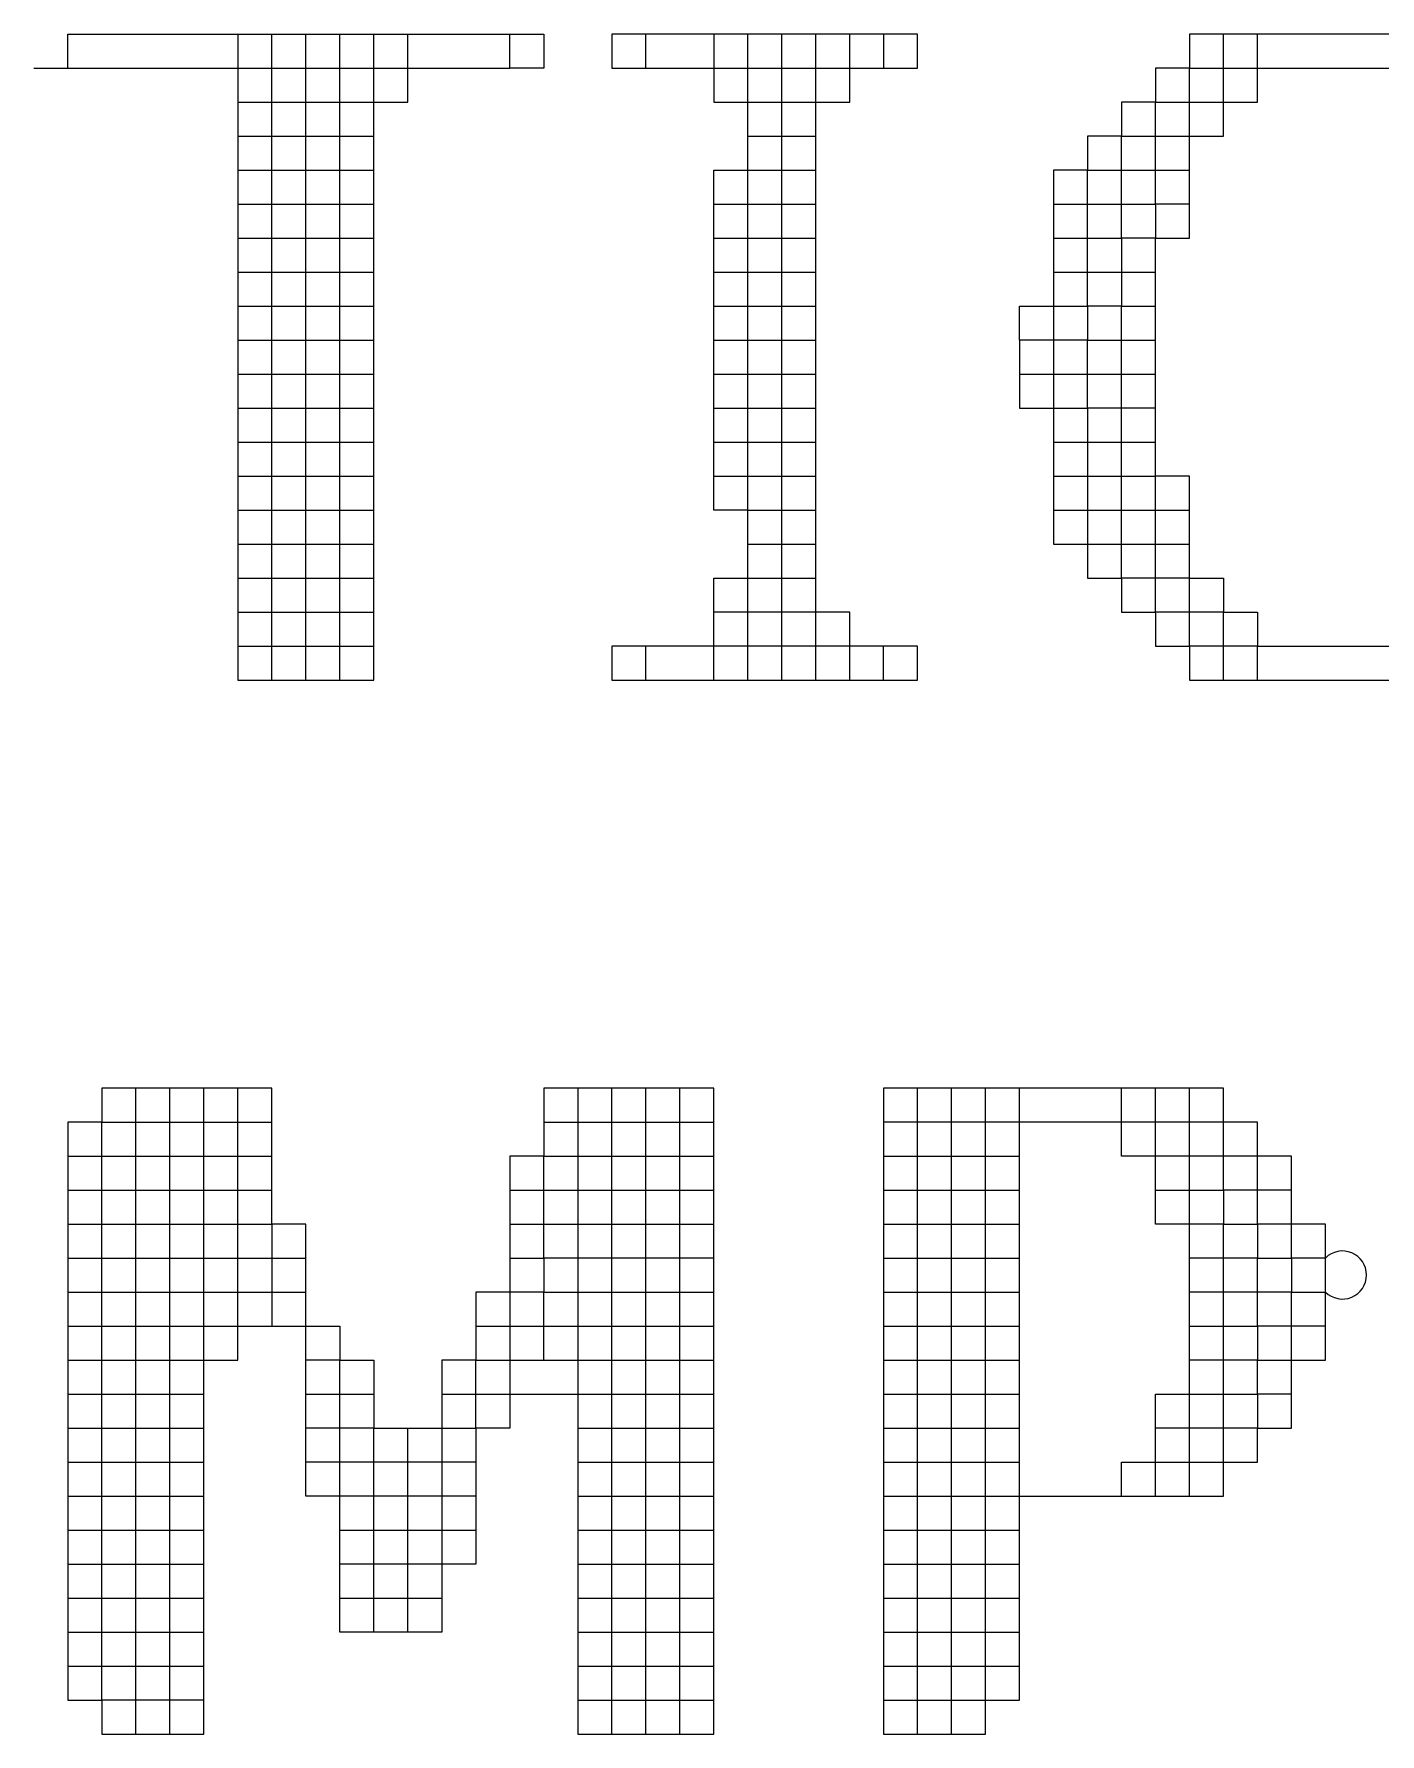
# Model space of a CAD drawing. Header units: millimetres. Extents: x 0 to 841, y 0 to 594.
# Drawn here: x 766.11 to 771.01, y 106.9 to 113.09 of the extents above; entities that cross this region are included whole.
import ezdxf
from ezdxf.enums import TextEntityAlignment as Align

# ---------------------------------------------------------------- set-up
doc = ezdxf.new("R2010")
doc.units = ezdxf.units.MM
doc.layers.add('TEXT', color=255, linetype='Continuous')
doc.styles.add('ECL', font='', dxfattribs={"width": 0.7, "height": 3})
doc.styles.get('ECL').set_extended_font_data('FangSong_GB2312')

# ---------------------------------------------------------------- blocks, each defined once
blk = doc.blocks.new('*U21')
at = {"color": 251, "linetype": 'Continuous'}
for points in [[(-4.422, 6.355), (-4.422, 6.5035), (-2.343, 6.5035), (-2.343, 6.355), (-2.4915, 6.355), (-2.4915, 6.5035)], [(-0.858, 6.5035), (-0.858, 6.355), (-0.7095, 6.355), (-0.7095, 6.5035), (-2.046, 6.5035), (-2.046, 6.355), (-1.8975, 6.355), (-1.8975, 6.5035)], [(-1.8975, 3.682), (-1.749, 3.682), (-1.6005, 3.682), (-1.452, 3.682), (-1.3035, 3.682), (-1.155, 3.682), (-1.0065, 3.682), (-0.858, 3.682), (-0.858, 3.8305)], [(-1.6005, 1.1575), (-1.749, 1.1575), (-1.8975, 1.1575), (-2.046, 1.1575), (-2.1945, 1.1575), (-2.343, 1.1575), (-2.343, 1.009), (-2.4915, 1.009), (-2.64, 1.009), (-2.64, 0.8605), (-2.64, 0.712), (-2.7885, 0.712), (-2.7885, 0.5635), (-2.7885, 0.415), (-2.7885, 0.2665), (-2.7885, 0.118), (-2.7885, -0.0305), (-2.7885, -0.179), (-2.7885, -0.3275), (-2.7885, -0.476), (-2.937, -0.476), (-3.0855, -0.476), (-3.234, -0.476), (-3.234, -0.3275), (-3.234, -0.179), (-3.234, -0.0305), (-3.234, 0.118), (-3.3825, 0.118), (-3.3825, 0.2665), (-3.3825, 0.415), (-3.3825, 0.5635), (-3.3825, 0.712), (-3.3825, 0.8605), (-3.3825, 1.009), (-3.3825, 1.1575), (-3.3825, 1.306), (-3.531, 1.306), (-3.531, 1.4545), (-3.531, 1.603), (-3.531, 1.7515), (-3.531, 1.9), (-4.2735, 1.9), (-4.2735, 1.7515), (-4.422, 1.7515), (-4.422, 1.603), (-4.422, 1.4545), (-4.422, 1.306), (-4.422, 1.1575), (-4.422, 1.009), (-4.422, 0.8605), (-4.422, 0.712), (-4.422, 0.5635), (-4.422, 0.415), (-4.422, 0.2665), (-4.422, 0.118), (-4.422, -0.0305), (-4.422, -0.179), (-4.422, -0.3275), (-4.422, -0.476), (-4.422, -0.6245), (-4.422, -0.773), (-4.2735, -0.773), (-4.2735, -0.9215), (-4.125, -0.9215), (-3.9765, -0.9215), (-3.828, -0.9215), (-3.828, -0.773), (-3.828, -0.6245), (-3.828, -0.476), (-3.828, -0.3275), (-3.828, -0.179), (-3.828, -0.0305), (-3.828, 0.118), (-3.828, 0.2665), (-3.828, 0.415), (-3.828, 0.5635), (-3.828, 0.712), (-3.828, 0.8605), (-3.828, 1.009), (-3.828, 1.1575), (-3.828, 1.306), (-3.828, 1.4545), (-3.828, 1.603), (-3.828, 1.7515), (-3.828, 1.9)], [(0.1815, 0.118), (0.1815, 0.2665), (0.33, 0.2665), (0.4785, 0.2665), (0.627, 0.2665), (0.627, 0.415), (0.627, 0.5635), (0.627, 0.712), (0.627, 0.8605), (0.627, 1.009), (0.627, 1.1575), (0.627, 1.306), (0.4785, 1.306), (0.33, 1.306), (0.33, 1.4545), (0.33, 1.603), (0.33, 1.7515), (0.33, 1.9)], [(0.4785, 0.118), (0.4785, 0.2665), (0.4785, 0.415), (0.4785, 0.5635), (0.4785, 0.712), (0.4785, 0.8605), (0.4785, 1.009), (0.4785, 1.1575), (0.4785, 1.306), (0.4785, 1.4545), (0.4785, 1.603), (0.4785, 1.7515), (0.4785, 1.9)]]:
    blk.add_lwpolyline(points, dxfattribs=at)
at = {"color": 165, "linetype": 'Continuous'}
for points in [[(-3.6795, 6.2065), (-3.531, 6.2065), (-3.3825, 6.2065), (-3.234, 6.2065), (-3.0855, 6.2065), (-2.937, 6.2065), (-2.937, 6.355), (-2.937, 6.5035)], [(0.7755, 3.682), (0.7755, 3.8305), (0.627, 3.8305), (0.4785, 3.8305), (0.4785, 3.979), (0.33, 3.979), (0.33, 4.1275), (0.33, 4.276), (0.33, 4.4245), (0.33, 4.573), (0.33, 4.7215), (0.33, 4.87), (0.33, 5.0185), (0.33, 5.167), (0.33, 5.3155), (0.33, 5.464), (0.33, 5.6125), (0.4785, 5.6125), (0.4785, 5.761), (0.4785, 5.9095), (0.4785, 6.058), (0.4785, 6.2065), (0.627, 6.2065), (0.627, 6.355), (0.627, 6.5035)], [(-0.858, 3.682), (-0.7095, 3.682), (-0.7095, 3.8305), (-1.0065, 3.8305), (-1.0065, 3.979), (-1.155, 3.979), (-1.3035, 3.979), (-1.452, 3.979), (-1.6005, 3.979)], [(-2.1945, 1.9), (-2.1945, 1.7515), (-2.1945, 1.603), (-2.1945, 1.4545), (-2.1945, 1.306), (-2.1945, 1.1575), (-2.1945, 1.009), (-2.1945, 0.8605), (-2.1945, 0.712), (-2.1945, 0.5635), (-2.1945, 0.415), (-2.1945, 0.2665), (-2.1945, 0.118), (-2.1945, -0.0305), (-2.1945, -0.179), (-2.1945, -0.3275), (-2.1945, -0.476), (-2.1945, -0.6245), (-2.1945, -0.773), (-2.1945, -0.9215), (-2.046, -0.9215), (-1.8975, -0.9215), (-1.749, -0.9215), (-1.6005, -0.9215), (-1.6005, -0.773), (-1.6005, -0.6245), (-1.6005, -0.476), (-1.6005, -0.3275), (-1.6005, -0.179), (-1.6005, -0.0305), (-1.6005, 0.118), (-1.6005, 0.2665), (-1.6005, 0.415), (-1.6005, 0.5635), (-1.6005, 0.712), (-1.6005, 0.8605), (-1.6005, 1.009), (-1.6005, 1.1575), (-1.6005, 1.306), (-1.6005, 1.4545), (-1.6005, 1.603), (-1.6005, 1.7515), (-1.6005, 1.9), (-2.343, 1.9), (-2.343, 1.7515), (-2.343, 1.603), (-2.4915, 1.603), (-2.4915, 1.4545), (-2.4915, 1.306), (-2.4915, 1.1575), (-2.4915, 1.009), (-2.4915, 0.8605), (-2.4915, 0.712), (-2.4915, 0.5635), (-2.4915, 0.415), (-2.64, 0.415), (-2.64, 0.2665), (-2.64, 0.118), (-2.64, -0.0305), (-2.64, -0.179), (-2.7885, -0.179), (-2.937, -0.179), (-3.0855, -0.179), (-3.234, -0.179)], [(0.33, 1.4545), (0.4785, 1.4545), (0.627, 1.4545), (0.627, 1.306), (0.7755, 1.306), (0.7755, 1.1575), (0.924, 1.1575), (0.924, 1.009), (1.0725, 1.009), (1.0725, 1.1575), (1.0725, 1.306), (0.924, 1.306), (0.924, 1.4545), (0.924, 1.603), (0.7755, 1.603), (0.7755, 1.7515), (0.627, 1.7515), (0.627, 1.9), (-0.858, 1.9), (-0.858, 1.7515), (-0.858, 1.603), (-0.858, 1.4545), (-0.858, 1.306), (-0.858, 1.1575), (-0.858, 1.009), (-0.858, 0.8605), (-0.858, 0.712), (-0.858, 0.5635), (-0.858, 0.415), (-0.858, 0.2665), (-0.858, 0.118), (-0.858, -0.0305), (-0.858, -0.179), (-0.858, -0.3275), (-0.858, -0.476), (-0.858, -0.6245), (-0.858, -0.773), (-0.858, -0.9215), (-0.7095, -0.9215), (-0.561, -0.9215), (-0.4125, -0.9215), (-0.4125, -0.773), (-0.264, -0.773), (-0.264, -0.6245), (-0.264, -0.476), (-0.264, -0.3275), (-0.264, -0.179), (-0.264, -0.0305), (-0.264, 0.118), (-0.264, 0.2665), (-0.264, 0.415), (-0.264, 0.5635), (-0.264, 0.712), (-0.264, 0.8605), (-0.264, 1.009), (-0.264, 1.1575), (-0.264, 1.306), (-0.264, 1.4545), (-0.264, 1.603), (-0.264, 1.7515), (-0.264, 1.9)], [(-4.422, 0.712), (-4.2735, 0.712), (-4.2735, 0.8605), (-4.125, 0.8605), (-3.9765, 0.8605), (-3.828, 0.8605), (-3.6795, 0.8605), (-3.531, 0.8605), (-3.3825, 0.8605), (-3.234, 0.8605), (-3.234, 0.712), (-3.0855, 0.712), (-3.0855, 0.5635), (-3.0855, 0.415), (-2.7885, 0.415), (-2.64, 0.415), (-2.64, 0.5635), (-2.4915, 0.5635), (-2.343, 0.5635), (-2.1945, 0.5635), (-2.046, 0.5635), (-1.8975, 0.5635), (-1.749, 0.5635), (-1.6005, 0.5635)], [(-2.7885, 0.5635), (-2.64, 0.5635), (-2.64, 0.712), (-2.4915, 0.712), (-2.343, 0.712), (-2.343, 0.8605), (-2.1945, 0.8605), (-2.046, 0.8605), (-1.8975, 0.8605), (-1.749, 0.8605), (-1.6005, 0.8605)], [(-3.3825, 0.5635), (-3.234, 0.5635), (-3.0855, 0.5635)]]:
    blk.add_lwpolyline(points, dxfattribs=at)
at = {"color": 163, "linetype": 'Continuous'}
blk.add_lwpolyline([(-3.6795, 6.5035), (-3.6795, 6.355), (-3.6795, 6.2065), (-3.6795, 6.058), (-3.6795, 5.9095), (-3.6795, 5.761), (-3.6795, 5.6125), (-3.6795, 5.464), (-3.6795, 5.3155), (-3.6795, 5.167), (-3.6795, 5.0185), (-3.6795, 4.87), (-3.6795, 4.7215), (-3.6795, 4.573), (-3.6795, 4.4245), (-3.6795, 4.276), (-3.6795, 4.1275), (-3.6795, 3.979), (-3.6795, 3.8305), (-3.6795, 3.682), (-3.531, 3.682), (-3.3825, 3.682), (-3.234, 3.682), (-3.0855, 3.682), (-3.0855, 3.8305), (-3.0855, 3.979), (-3.0855, 4.1275), (-3.0855, 4.276), (-3.0855, 4.4245), (-3.0855, 4.573), (-3.0855, 4.7215), (-3.0855, 4.87), (-3.0855, 5.0185), (-3.0855, 5.167), (-3.0855, 5.3155), (-3.0855, 5.464), (-3.0855, 5.6125), (-3.0855, 5.761), (-3.0855, 5.9095), (-3.0855, 6.058), (-3.0855, 6.2065), (-3.0855, 6.355), (-3.0855, 6.5035)], dxfattribs=at)
at = {"color": 189, "linetype": 'Continuous'}
blk.add_lwpolyline([(-3.531, 3.682), (-3.531, 3.8305), (-3.531, 3.979), (-3.531, 4.1275), (-3.531, 4.276), (-3.531, 4.4245), (-3.531, 4.573), (-3.531, 4.7215), (-3.531, 4.87), (-3.531, 5.0185), (-3.531, 5.167), (-3.531, 5.3155), (-3.531, 5.464), (-3.531, 5.6125), (-3.531, 5.761), (-3.531, 5.9095), (-3.531, 6.058), (-3.531, 6.2065), (-3.531, 6.355), (-3.531, 6.5035)], dxfattribs=at)
at = {"color": 164, "linetype": 'Continuous'}
blk.add_lwpolyline([(-3.3825, 3.682), (-3.3825, 3.8305), (-3.3825, 3.979), (-3.3825, 4.1275), (-3.3825, 4.276), (-3.3825, 4.4245), (-3.3825, 4.573), (-3.3825, 4.7215), (-3.3825, 4.87), (-3.3825, 5.0185), (-3.3825, 5.167), (-3.3825, 5.3155), (-3.3825, 5.464), (-3.3825, 5.6125), (-3.3825, 5.761), (-3.3825, 5.9095), (-3.3825, 6.058), (-3.3825, 6.2065), (-3.3825, 6.355), (-3.3825, 6.5035)], dxfattribs=at)
at = {"color": 152, "linetype": 'Continuous'}
blk.add_lwpolyline([(-3.234, 3.682), (-3.234, 3.8305), (-3.234, 3.979), (-3.234, 4.1275), (-3.234, 4.276), (-3.234, 4.4245), (-3.234, 4.573), (-3.234, 4.7215), (-3.234, 4.87), (-3.234, 5.0185), (-3.234, 5.167), (-3.234, 5.3155), (-3.234, 5.464), (-3.234, 5.6125), (-3.234, 5.761), (-3.234, 5.9095), (-3.234, 6.058), (-3.234, 6.2065), (-3.234, 6.355), (-3.234, 6.5035)], dxfattribs=at)
at = {"color": 175, "linetype": 'Continuous'}
for points in [[(-1.6005, 6.5035), (-1.6005, 6.355), (-1.6005, 6.2065), (-1.452, 6.2065), (-1.3035, 6.2065), (-1.155, 6.2065), (-1.0065, 6.2065), (-1.0065, 6.355), (-1.0065, 6.5035)], [(0.4785, 5.761), (0.33, 5.761), (0.33, 5.6125), (0.1815, 5.6125), (0.1815, 5.464), (0.1815, 5.3155), (0.033, 5.3155), (0.033, 5.167), (-0.1155, 5.167), (-0.264, 5.167), (-0.264, 5.0185), (-0.264, 4.87), (-0.1155, 4.87), (0.033, 4.87), (0.033, 4.7215), (0.033, 4.573), (0.033, 4.4245), (0.033, 4.276), (0.033, 4.1275), (0.1815, 4.1275), (0.1815, 3.979), (0.33, 3.979), (0.33, 3.8305), (0.4785, 3.8305), (0.4785, 3.682), (0.627, 3.682), (0.7755, 3.682), (0.924, 3.682), (1.0725, 3.682), (1.221, 3.682), (1.3695, 3.682)], [(1.6665, 6.5035), (0.4785, 6.5035), (0.4785, 6.355), (0.33, 6.355), (0.33, 6.2065), (0.1815, 6.2065), (0.1815, 6.058), (0.033, 6.058), (0.033, 5.9095), (-0.1155, 5.9095), (-0.1155, 5.761), (-0.1155, 5.6125), (-0.1155, 5.464), (-0.1155, 5.3155), (-0.1155, 5.167), (-0.1155, 5.0185), (-0.1155, 4.87), (-0.1155, 4.7215), (-0.1155, 4.573), (-0.1155, 4.4245), (-0.1155, 4.276), (0.033, 4.276), (0.1815, 4.276), (0.33, 4.276), (0.4785, 4.276)], [(-3.6795, 6.058), (-3.531, 6.058), (-3.3825, 6.058), (-3.234, 6.058), (-3.0855, 6.058)], [(-3.6795, 5.9095), (-3.531, 5.9095), (-3.3825, 5.9095), (-3.234, 5.9095), (-3.0855, 5.9095)], [(-3.6795, 5.761), (-3.531, 5.761), (-3.3825, 5.761), (-3.234, 5.761), (-3.0855, 5.761)], [(-3.6795, 5.6125), (-3.531, 5.6125), (-3.3825, 5.6125), (-3.234, 5.6125), (-3.0855, 5.6125)], [(-3.6795, 5.464), (-3.531, 5.464), (-3.3825, 5.464), (-3.234, 5.464), (-3.0855, 5.464)], [(-3.6795, 5.3155), (-3.531, 5.3155), (-3.3825, 5.3155), (-3.234, 5.3155), (-3.0855, 5.3155)], [(-3.6795, 5.167), (-3.531, 5.167), (-3.3825, 5.167), (-3.234, 5.167), (-3.0855, 5.167)], [(-3.6795, 5.0185), (-3.531, 5.0185), (-3.3825, 5.0185), (-3.234, 5.0185), (-3.0855, 5.0185)], [(-3.6795, 4.87), (-3.531, 4.87), (-3.3825, 4.87), (-3.234, 4.87), (-3.0855, 4.87)], [(-3.6795, 4.7215), (-3.531, 4.7215), (-3.3825, 4.7215), (-3.234, 4.7215), (-3.0855, 4.7215)], [(-3.6795, 4.573), (-3.531, 4.573), (-3.3825, 4.573), (-3.234, 4.573), (-3.0855, 4.573)], [(-3.6795, 4.4245), (-3.531, 4.4245), (-3.3825, 4.4245), (-3.234, 4.4245), (-3.0855, 4.4245)], [(-0.1155, 4.4245), (0.033, 4.4245), (0.1815, 4.4245), (0.33, 4.4245), (0.4785, 4.4245)], [(-3.6795, 4.1275), (-3.531, 4.1275), (-3.3825, 4.1275), (-3.234, 4.1275), (-3.0855, 4.1275)], [(-2.343, 0.712), (-2.1945, 0.712), (-2.046, 0.712), (-1.8975, 0.712), (-1.749, 0.712), (-1.6005, 0.712)]]:
    blk.add_lwpolyline(points, dxfattribs=at)
at = {"color": 177, "linetype": 'Continuous'}
for points in [[(-1.452, 3.682), (-1.452, 3.8305), (-1.452, 3.979), (-1.452, 4.1275), (-1.452, 4.276), (-1.452, 4.4245), (-1.452, 4.573), (-1.452, 4.7215), (-1.452, 4.87), (-1.452, 5.0185), (-1.452, 5.167), (-1.452, 5.3155), (-1.452, 5.464), (-1.452, 5.6125), (-1.452, 5.761), (-1.452, 5.9095), (-1.452, 6.058), (-1.452, 6.2065), (-1.452, 6.355), (-1.452, 6.5035)], [(-1.8975, 6.355), (-1.749, 6.355), (-1.6005, 6.355), (-1.452, 6.355), (-1.3035, 6.355), (-1.155, 6.355), (-1.0065, 6.355), (-0.858, 6.355)], [(-1.452, 6.058), (-1.3035, 6.058), (-1.155, 6.058)], [(-1.452, 4.276), (-1.3035, 4.276), (-1.155, 4.276)], [(-2.046, -0.9215), (-2.046, -0.773), (-2.046, -0.6245), (-2.046, -0.476), (-2.046, -0.3275), (-2.046, -0.179), (-2.046, -0.0305), (-2.046, 0.118), (-2.046, 0.2665), (-2.046, 0.415), (-2.046, 0.5635), (-2.046, 0.712), (-2.046, 0.8605), (-2.046, 1.009), (-2.046, 1.1575), (-2.046, 1.306), (-2.046, 1.4545), (-2.046, 1.603), (-2.046, 1.7515), (-2.046, 1.9)], [(1.0725, 1.1575), (0.924, 1.1575), (0.924, 1.306), (0.7755, 1.306), (0.7755, 1.4545), (0.627, 1.4545), (0.627, 1.603), (0.4785, 1.603), (0.33, 1.603), (0.1815, 1.603), (0.1815, 1.7515), (0.033, 1.7515), (-0.1155, 1.7515), (-0.264, 1.7515), (-0.4125, 1.7515), (-0.561, 1.7515), (-0.7095, 1.7515), (-0.858, 1.7515)], [(-0.858, 1.603), (-0.7095, 1.603), (-0.561, 1.603), (-0.4125, 1.603), (-0.264, 1.603)], [(-2.4915, 1.306), (-2.343, 1.306), (-2.343, 1.4545), (-2.1945, 1.4545), (-2.046, 1.4545), (-1.8975, 1.4545), (-1.749, 1.4545), (-1.6005, 1.4545)], [(-3.0855, -0.476), (-3.0855, -0.3275), (-3.0855, -0.179), (-3.0855, -0.0305), (-3.0855, 0.118), (-3.234, 0.118), (-3.234, 0.2665), (-3.234, 0.415), (-3.234, 0.5635), (-3.234, 0.712), (-3.3825, 0.712)], [(-2.937, -0.476), (-2.937, -0.3275), (-2.937, -0.179), (-2.937, -0.0305), (-2.937, 0.118), (-2.937, 0.2665), (-2.937, 0.415)], [(-2.1945, 0.415), (-2.046, 0.415), (-1.8975, 0.415), (-1.749, 0.415), (-1.6005, 0.415)], [(-2.1945, 0.2665), (-2.046, 0.2665), (-1.8975, 0.2665), (-1.749, 0.2665), (-1.6005, 0.2665)], [(-2.1945, 0.118), (-2.046, 0.118), (-1.8975, 0.118), (-1.749, 0.118), (-1.6005, 0.118)], [(-3.234, -0.0305), (-3.0855, -0.0305), (-2.937, -0.0305), (-2.7885, -0.0305), (-2.64, -0.0305)], [(-2.1945, -0.0305), (-2.046, -0.0305), (-1.8975, -0.0305), (-1.749, -0.0305), (-1.6005, -0.0305)], [(-2.1945, -0.179), (-2.046, -0.179), (-1.8975, -0.179), (-1.749, -0.179), (-1.6005, -0.179)], [(-2.1945, -0.3275), (-2.046, -0.3275), (-1.8975, -0.3275), (-1.749, -0.3275), (-1.6005, -0.3275)], [(-2.1945, -0.476), (-2.046, -0.476), (-1.8975, -0.476), (-1.749, -0.476), (-1.6005, -0.476)], [(-2.1945, -0.6245), (-2.046, -0.6245), (-1.8975, -0.6245), (-1.749, -0.6245), (-1.6005, -0.6245)], [(-2.1945, -0.773), (-2.046, -0.773), (-1.8975, -0.773), (-1.749, -0.773), (-1.6005, -0.773)]]:
    blk.add_lwpolyline(points, dxfattribs=at)
at = {"color": 158, "linetype": 'Continuous'}
for points in [[(-1.3035, 3.682), (-1.3035, 3.8305), (-1.3035, 3.979), (-1.3035, 4.1275), (-1.3035, 4.276), (-1.3035, 4.4245), (-1.3035, 4.573), (-1.3035, 4.7215), (-1.3035, 4.87), (-1.3035, 5.0185), (-1.3035, 5.167), (-1.3035, 5.3155), (-1.3035, 5.464), (-1.3035, 5.6125), (-1.3035, 5.761), (-1.3035, 5.9095), (-1.3035, 6.058), (-1.3035, 6.2065), (-1.3035, 6.355), (-1.3035, 6.5035)], [(-0.7095, -0.9215), (-0.7095, -0.773), (-0.7095, -0.6245), (-0.7095, -0.476), (-0.7095, -0.3275), (-0.7095, -0.179), (-0.7095, -0.0305), (-0.7095, 0.118), (-0.7095, 0.2665), (-0.7095, 0.415), (-0.7095, 0.5635), (-0.7095, 0.712), (-0.7095, 0.8605), (-0.7095, 1.009), (-0.7095, 1.1575), (-0.7095, 1.306), (-0.7095, 1.4545), (-0.7095, 1.603), (-0.7095, 1.7515), (-0.7095, 1.9)]]:
    blk.add_lwpolyline(points, dxfattribs=at)
at = {"color": 157, "linetype": 'Continuous'}
for points in [[(-1.155, 3.682), (-1.155, 3.8305), (-1.155, 3.979), (-1.155, 4.1275), (-1.155, 4.276), (-1.155, 4.4245), (-1.155, 4.573), (-1.155, 4.7215), (-1.155, 4.87), (-1.155, 5.0185), (-1.155, 5.167), (-1.155, 5.3155), (-1.155, 5.464), (-1.155, 5.6125), (-1.155, 5.761), (-1.155, 5.9095), (-1.155, 6.058), (-1.155, 6.2065), (-1.155, 6.355), (-1.155, 6.5035)], [(-4.5705, 6.355), (-4.422, 6.355), (-4.2735, 6.355), (-4.125, 6.355), (-3.9765, 6.355), (-3.828, 6.355), (-3.6795, 6.355), (-3.531, 6.355), (-3.3825, 6.355), (-3.234, 6.355), (-3.0855, 6.355), (-2.937, 6.355), (-2.7885, 6.355), (-2.64, 6.355), (-2.4915, 6.355)], [(-1.6005, 5.761), (-1.452, 5.761), (-1.3035, 5.761), (-1.155, 5.761)], [(-1.6005, 5.6125), (-1.452, 5.6125), (-1.3035, 5.6125), (-1.155, 5.6125)], [(-1.6005, 5.464), (-1.452, 5.464), (-1.3035, 5.464), (-1.155, 5.464)], [(-1.6005, 5.3155), (-1.452, 5.3155), (-1.3035, 5.3155), (-1.155, 5.3155)], [(-1.6005, 5.167), (-1.452, 5.167), (-1.3035, 5.167), (-1.155, 5.167)], [(-1.6005, 5.0185), (-1.452, 5.0185), (-1.3035, 5.0185), (-1.155, 5.0185)], [(-1.6005, 4.87), (-1.452, 4.87), (-1.3035, 4.87), (-1.155, 4.87)], [(-1.6005, 4.7215), (-1.452, 4.7215), (-1.3035, 4.7215), (-1.155, 4.7215)], [(-0.1155, 4.7215), (0.033, 4.7215), (0.1815, 4.7215), (0.33, 4.7215)], [(-1.6005, 4.573), (-1.452, 4.573), (-1.3035, 4.573), (-1.155, 4.573)], [(-3.828, -0.773), (-3.9765, -0.773), (-4.125, -0.773), (-4.2735, -0.773), (-4.2735, -0.6245), (-4.2735, -0.476), (-4.2735, -0.3275), (-4.2735, -0.179), (-4.2735, -0.0305), (-4.2735, 0.118), (-4.2735, 0.2665), (-4.2735, 0.415), (-4.2735, 0.5635), (-4.2735, 0.712), (-4.125, 0.712), (-3.9765, 0.712), (-3.828, 0.712), (-3.6795, 0.712), (-3.6795, 0.8605), (-3.6795, 1.009), (-3.6795, 1.1575), (-3.6795, 1.306), (-3.6795, 1.4545), (-3.6795, 1.603), (-3.6795, 1.7515), (-3.6795, 1.9)], [(-0.858, 0.8605), (-0.7095, 0.8605), (-0.561, 0.8605), (-0.4125, 0.8605), (-0.264, 0.8605)], [(-0.858, 0.5635), (-0.7095, 0.5635), (-0.561, 0.5635), (-0.4125, 0.5635), (-0.264, 0.5635)], [(0.33, 0.118), (0.33, 0.2665), (0.33, 0.415), (0.33, 0.5635), (0.4785, 0.5635), (0.627, 0.5635), (0.7755, 0.5635), (0.7755, 0.415), (0.627, 0.415), (0.4785, 0.415), (0.33, 0.415)], [(-2.64, 0.2665), (-2.7885, 0.2665), (-2.937, 0.2665), (-3.0855, 0.2665), (-3.0855, 0.415), (-3.234, 0.415), (-3.3825, 0.415)]]:
    blk.add_lwpolyline(points, dxfattribs=at)
at = {"color": 167, "linetype": 'Continuous'}
for points in [[(-0.1155, 5.6125), (0.033, 5.6125), (0.033, 5.761), (0.1815, 5.761), (0.1815, 5.9095), (0.33, 5.9095), (0.33, 6.058), (0.4785, 6.058), (0.627, 6.058), (0.627, 6.2065), (0.7755, 6.2065), (0.7755, 6.355), (0.7755, 6.5035)], [(-0.264, 5.167), (-0.264, 5.3155), (-0.1155, 5.3155), (0.033, 5.3155), (0.033, 5.464), (0.033, 5.6125), (0.1815, 5.6125), (0.1815, 5.761), (0.33, 5.761), (0.33, 5.9095), (0.4785, 5.9095)], [(-0.1155, 5.464), (0.033, 5.464), (0.1815, 5.464), (0.33, 5.464)], [(-0.1155, 4.573), (0.033, 4.573), (0.1815, 4.573), (0.33, 4.573)], [(-3.6795, 3.8305), (-3.531, 3.8305), (-3.3825, 3.8305), (-3.234, 3.8305), (-3.0855, 3.8305)], [(0.924, 1.4545), (0.7755, 1.4545), (0.7755, 1.603), (0.627, 1.603), (0.627, 1.7515), (0.4785, 1.7515), (0.33, 1.7515), (0.1815, 1.7515), (0.1815, 1.9)], [(-2.4915, 1.4545), (-2.343, 1.4545), (-2.343, 1.603), (-2.1945, 1.603), (-2.046, 1.603), (-1.8975, 1.603), (-1.749, 1.603), (-1.6005, 1.603)], [(-0.858, 1.4545), (-0.7095, 1.4545), (-0.561, 1.4545), (-0.4125, 1.4545), (-0.264, 1.4545)], [(-4.422, 1.1575), (-4.2735, 1.1575), (-4.2735, 1.306), (-4.125, 1.306), (-3.9765, 1.306), (-3.828, 1.306), (-3.6795, 1.306), (-3.531, 1.306), (-3.531, 1.1575), (-3.3825, 1.1575)], [(-0.858, 1.306), (-0.7095, 1.306), (-0.561, 1.306), (-0.4125, 1.306), (-0.264, 1.306)], [(-4.422, 1.009), (-4.2735, 1.009), (-4.2735, 1.1575), (-4.125, 1.1575), (-3.9765, 1.1575), (-3.828, 1.1575), (-3.6795, 1.1575), (-3.531, 1.1575), (-3.531, 1.009), (-3.3825, 1.009)], [(-0.858, 1.1575), (-0.7095, 1.1575), (-0.561, 1.1575), (-0.4125, 1.1575), (-0.264, 1.1575)], [(1.0725, 0.8605), (0.924, 0.8605), (0.924, 1.009), (0.7755, 1.009), (0.7755, 1.1575), (0.627, 1.1575), (0.4785, 1.1575)], [(-2.64, 0.8605), (-2.4915, 0.8605), (-2.343, 0.8605), (-2.343, 1.009), (-2.1945, 1.009), (-2.046, 1.009), (-1.8975, 1.009), (-1.749, 1.009), (-1.6005, 1.009)], [(-0.858, 1.009), (-0.7095, 1.009), (-0.561, 1.009), (-0.4125, 1.009), (-0.264, 1.009)], [(0.4785, 0.8605), (0.627, 0.8605), (0.7755, 0.8605), (0.7755, 0.712), (0.924, 0.712), (0.924, 0.8605), (0.7755, 0.8605), (0.7755, 1.009), (0.627, 1.009), (0.4785, 1.009)], [(-0.858, 0.712), (-0.7095, 0.712), (-0.561, 0.712), (-0.4125, 0.712), (-0.264, 0.712)], [(0.924, 0.5635), (0.7755, 0.5635), (0.7755, 0.712), (0.627, 0.712), (0.4785, 0.712)], [(-0.858, 0.415), (-0.7095, 0.415), (-0.561, 0.415), (-0.4125, 0.415), (-0.264, 0.415)], [(-0.858, 0.2665), (-0.7095, 0.2665), (-0.561, 0.2665), (-0.4125, 0.2665), (-0.264, 0.2665)], [(-0.858, -0.0305), (-0.7095, -0.0305), (-0.561, -0.0305), (-0.4125, -0.0305), (-0.264, -0.0305)], [(-0.858, -0.179), (-0.7095, -0.179), (-0.561, -0.179), (-0.4125, -0.179), (-0.264, -0.179)], [(-0.858, -0.3275), (-0.7095, -0.3275), (-0.561, -0.3275), (-0.4125, -0.3275), (-0.264, -0.3275)], [(-0.858, -0.476), (-0.7095, -0.476), (-0.561, -0.476), (-0.4125, -0.476), (-0.264, -0.476)], [(-0.858, -0.6245), (-0.7095, -0.6245), (-0.561, -0.6245), (-0.4125, -0.6245), (-0.264, -0.6245)]]:
    blk.add_lwpolyline(points, dxfattribs=at)
at = {"color": 252, "linetype": 'Continuous'}
blk.add_lwpolyline([(0.4785, 4.1275), (0.627, 4.1275), (0.627, 3.979), (0.7755, 3.979), (0.7755, 3.8305), (1.3695, 3.8305)], dxfattribs=at)
at = {"color": 187, "linetype": 'Continuous'}
for points in [[(-0.1155, 5.761), (0.033, 5.761), (0.033, 5.9095), (0.1815, 5.9095), (0.1815, 6.058), (0.33, 6.058), (0.33, 6.2065), (0.4785, 6.2065), (0.4785, 6.355), (0.627, 6.355), (0.7755, 6.355), (0.924, 6.355), (1.0725, 6.355), (1.221, 6.355), (1.3695, 6.355), (1.3695, 6.2065), (1.518, 6.2065), (1.6665, 6.2065), (1.815, 6.2065), (1.815, 6.058), (1.9635, 6.058)], [(-1.0065, 3.682), (-1.0065, 3.8305), (-1.155, 3.8305), (-1.3035, 3.8305), (-1.452, 3.8305), (-1.6005, 3.8305), (-2.046, 3.8305), (-2.046, 3.682), (-1.8975, 3.682), (-1.8975, 3.8305)], [(-3.234, -0.3275), (-3.0855, -0.3275), (-2.937, -0.3275), (-2.7885, -0.3275)]]:
    blk.add_lwpolyline(points, dxfattribs=at)
at = {"color": 8, "linetype": 'Continuous'}
blk.add_lwpolyline([(-1.452, 4.4245), (-1.6005, 4.4245), (-1.6005, 4.573), (-1.6005, 4.7215), (-1.6005, 4.87), (-1.6005, 5.0185), (-1.6005, 5.167), (-1.6005, 5.3155), (-1.6005, 5.464), (-1.6005, 5.6125), (-1.6005, 5.761), (-1.6005, 5.9095), (-1.452, 5.9095)], dxfattribs=at)
at = {"color": 156, "linetype": 'Continuous'}
for points in [[(-1.452, 5.9095), (-1.3035, 5.9095), (-1.155, 5.9095)], [(0.4785, 4.1275), (0.33, 4.1275), (0.1815, 4.1275), (0.1815, 4.276), (0.1815, 4.4245), (0.1815, 4.573), (0.1815, 4.7215), (0.1815, 4.87), (0.033, 4.87), (0.033, 5.0185), (0.033, 5.167), (0.1815, 5.167), (0.1815, 5.3155), (0.33, 5.3155)], [(-1.452, 4.4245), (-1.3035, 4.4245), (-1.155, 4.4245)], [(-0.858, -0.773), (-0.7095, -0.773), (-0.561, -0.773), (-0.4125, -0.773), (-0.4125, -0.6245), (-0.4125, -0.476), (-0.4125, -0.3275), (-0.4125, -0.179), (-0.4125, -0.0305), (-0.4125, 0.118), (-0.4125, 0.2665), (-0.4125, 0.415), (-0.4125, 0.5635), (-0.4125, 0.712), (-0.4125, 0.8605), (-0.4125, 1.009), (-0.4125, 1.1575), (-0.4125, 1.306), (-0.4125, 1.4545), (-0.4125, 1.603), (-0.4125, 1.7515), (-0.4125, 1.9)], [(-2.4915, 1.1575), (-2.343, 1.1575), (-2.343, 1.306), (-2.1945, 1.306), (-2.046, 1.306), (-1.8975, 1.306), (-1.749, 1.306), (-1.6005, 1.306)], [(-2.64, 0.118), (-2.7885, 0.118), (-2.937, 0.118), (-3.0855, 0.118), (-3.0855, 0.2665), (-3.234, 0.2665), (-3.3825, 0.2665)]]:
    blk.add_lwpolyline(points, dxfattribs=at)
at = {"color": 147, "linetype": 'Continuous'}
for points in [[(-0.264, 5.0185), (-0.1155, 5.0185), (0.033, 5.0185), (0.1815, 5.0185), (0.1815, 5.167), (0.33, 5.167)], [(-3.6795, 4.276), (-3.531, 4.276), (-3.3825, 4.276), (-3.234, 4.276), (-3.0855, 4.276)], [(-3.6795, 3.979), (-3.531, 3.979), (-3.3825, 3.979), (-3.234, 3.979), (-3.0855, 3.979)]]:
    blk.add_lwpolyline(points, dxfattribs=at)
at = {"color": 155, "linetype": 'Continuous'}
blk.add_lwpolyline([(0.33, 4.87), (0.1815, 4.87), (0.1815, 5.0185), (0.33, 5.0185)], dxfattribs=at)
at = {"color": 173, "linetype": 'Continuous'}
blk.add_lwpolyline([(0.627, 3.682), (0.627, 3.8305), (0.627, 3.979), (0.4785, 3.979), (0.4785, 4.1275), (0.4785, 4.276), (0.4785, 4.4245), (0.4785, 4.573), (0.33, 4.573)], dxfattribs=at)
at = {"color": 195, "linetype": 'Continuous'}
blk.add_lwpolyline([(-1.6005, 3.682), (-1.6005, 3.8305), (-1.6005, 3.979), (-1.6005, 4.1275), (-1.452, 4.1275)], dxfattribs=at)
at = {"color": 166, "linetype": 'Continuous'}
for points in [[(-1.452, 4.1275), (-1.3035, 4.1275), (-1.155, 4.1275)], [(-3.9765, -0.9215), (-3.9765, -0.773), (-3.9765, -0.6245), (-3.9765, -0.476), (-3.9765, -0.3275), (-3.9765, -0.179), (-3.9765, -0.0305), (-3.9765, 0.118), (-3.9765, 0.2665), (-3.9765, 0.415), (-3.9765, 0.5635), (-3.9765, 0.712), (-3.9765, 0.8605), (-3.9765, 1.009), (-3.9765, 1.1575), (-3.9765, 1.306), (-3.9765, 1.4545), (-3.9765, 1.603), (-3.9765, 1.7515), (-3.9765, 1.9)], [(-1.8975, -0.9215), (-1.8975, -0.773), (-1.8975, -0.6245), (-1.8975, -0.476), (-1.8975, -0.3275), (-1.8975, -0.179), (-1.8975, -0.0305), (-1.8975, 0.118), (-1.8975, 0.2665), (-1.8975, 0.415), (-1.8975, 0.5635), (-1.8975, 0.712), (-1.8975, 0.8605), (-1.8975, 1.009), (-1.8975, 1.1575), (-1.8975, 1.306), (-1.8975, 1.4545), (-1.8975, 1.603), (-1.8975, 1.7515), (-1.8975, 1.9)], [(-1.749, -0.9215), (-1.749, -0.773), (-1.749, -0.6245), (-1.749, -0.476), (-1.749, -0.3275), (-1.749, -0.179), (-1.749, -0.0305), (-1.749, 0.118), (-1.749, 0.2665), (-1.749, 0.415), (-1.749, 0.5635), (-1.749, 0.712), (-1.749, 0.8605), (-1.749, 1.009), (-1.749, 1.1575), (-1.749, 1.306), (-1.749, 1.4545), (-1.749, 1.603), (-1.749, 1.7515), (-1.749, 1.9)], [(-0.561, -0.9215), (-0.561, -0.773), (-0.561, -0.6245), (-0.561, -0.476), (-0.561, -0.3275), (-0.561, -0.179), (-0.561, -0.0305), (-0.561, 0.118), (-0.561, 0.2665), (-0.561, 0.415), (-0.561, 0.5635), (-0.561, 0.712), (-0.561, 0.8605), (-0.561, 1.009), (-0.561, 1.1575), (-0.561, 1.306), (-0.561, 1.4545), (-0.561, 1.603), (-0.561, 1.7515), (-0.561, 1.9)]]:
    blk.add_lwpolyline(points, dxfattribs=at)
at = {"color": 197, "linetype": 'Continuous'}
for points in [[(-4.125, -0.9215), (-4.125, -0.773), (-4.125, -0.6245), (-4.125, -0.476), (-4.125, -0.3275), (-4.125, -0.179), (-4.125, -0.0305), (-4.125, 0.118), (-4.125, 0.2665), (-4.125, 0.415), (-4.125, 0.5635), (-4.125, 0.712), (-4.125, 0.8605), (-4.125, 1.009), (-4.125, 1.1575), (-4.125, 1.306), (-4.125, 1.4545), (-4.125, 1.603), (-4.125, 1.7515), (-4.125, 1.9)], [(-4.422, 1.603), (-4.2735, 1.603), (-4.2735, 1.7515), (-4.125, 1.7515), (-3.9765, 1.7515), (-3.828, 1.7515), (-3.6795, 1.7515), (-3.531, 1.7515)], [(-4.422, 1.4545), (-4.2735, 1.4545), (-4.2735, 1.603), (-4.125, 1.603), (-3.9765, 1.603), (-3.828, 1.603), (-3.6795, 1.603), (-3.531, 1.603)], [(-4.422, 1.306), (-4.2735, 1.306), (-4.2735, 1.4545), (-4.125, 1.4545), (-3.9765, 1.4545), (-3.828, 1.4545), (-3.6795, 1.4545), (-3.531, 1.4545)], [(-4.422, 0.8605), (-4.2735, 0.8605), (-4.2735, 1.009), (-4.125, 1.009), (-3.9765, 1.009), (-3.828, 1.009), (-3.6795, 1.009), (-3.531, 1.009), (-3.531, 0.8605)]]:
    blk.add_lwpolyline(points, dxfattribs=at)
at = {"color": 159, "linetype": 'Continuous'}
blk.add_lwpolyline([(-2.343, 1.7515), (-2.1945, 1.7515), (-2.046, 1.7515), (-1.8975, 1.7515), (-1.749, 1.7515), (-1.6005, 1.7515)], dxfattribs=at)
at = {"color": 155, "linetype": 'Continuous'}
blk.add_lwpolyline([(-0.858, 0.118), (-0.7095, 0.118), (-0.561, 0.118), (-0.4125, 0.118), (-0.264, 0.118), (0.1815, 0.118), (0.33, 0.118), (0.4785, 0.118), (0.627, 0.118), (0.627, 0.2665), (0.7755, 0.2665), (0.7755, 0.415), (0.924, 0.415), (0.924, 0.5635), (0.924, 0.712), (1.0725, 0.712), (1.0725, 0.8605), (1.0725, 1.009, 2.414214), (1.0725, 1.1575)], format="xyb", dxfattribs=at)
at = {"color": 207, "linetype": 'Continuous'}
for points in [[(-4.422, 0.5635), (-4.2735, 0.5635), (-4.125, 0.5635), (-3.9765, 0.5635), (-3.828, 0.5635)], [(-4.422, 0.415), (-4.2735, 0.415), (-4.125, 0.415), (-3.9765, 0.415), (-3.828, 0.415)], [(-4.422, -0.0305), (-4.2735, -0.0305), (-4.125, -0.0305), (-3.9765, -0.0305), (-3.828, -0.0305)], [(-4.422, -0.179), (-4.2735, -0.179), (-4.125, -0.179), (-3.9765, -0.179), (-3.828, -0.179)], [(-4.422, -0.3275), (-4.2735, -0.3275), (-4.125, -0.3275), (-3.9765, -0.3275), (-3.828, -0.3275)], [(-4.422, -0.476), (-4.2735, -0.476), (-4.125, -0.476), (-3.9765, -0.476), (-3.828, -0.476)], [(-4.422, -0.6245), (-4.2735, -0.6245), (-4.125, -0.6245), (-3.9765, -0.6245), (-3.828, -0.6245)]]:
    blk.add_lwpolyline(points, dxfattribs=at)
at = {"color": 217, "linetype": 'Continuous'}
for points in [[(-4.422, 0.2665), (-4.2735, 0.2665), (-4.125, 0.2665), (-3.9765, 0.2665), (-3.828, 0.2665)], [(-4.422, 0.118), (-4.2735, 0.118), (-4.125, 0.118), (-3.9765, 0.118), (-3.828, 0.118)]]:
    blk.add_lwpolyline(points, dxfattribs=at)
blk = doc.blocks.new('XXDAFRAM-CH-HENG-A1')
at = {"layer": 'TEXT', "xscale": 0.8333333333339397, "yscale": 0.8333333333334849, "zscale": 0.8333333333333334}
blk.add_blockref('*U21', (769.9168, 107.6677), dxfattribs=at)
at = {"linetype": 'Continuous', "style": 'ECL', "width": 0.7}
for tag, height, p in [('DESIGNSTATUS', 3.5, (818.8528, 76.5743)), ('DESIGNSTATUS', 3.5, (818.8528, 76.5743)), ('ENDESIGNSTATUS', 3.5, (818.8897, 70.8893)), ('ENDESIGNSTATUS', 3.5, (818.8897, 70.8893)), ('O', 4, (784.75, 63.4599)), ('G', 4, (821.75, 63.4599)), ('V', 4, (778.5833, 63.4599)), ('L', 4, (790.9167, 63.4599)), ('N', 4, (797.0833, 63.4599)), ('D', 4, (809.4167, 63.4599)), ('W', 4, (815.5833, 63.4599)), ('VEREN40', 4, (827.8219, 63.3019)), ('DWGNAME1', 5, (768.7623, 48.8062)), ('DWGENAME1', 5, (768.9787, 42.7067)), ('DWGNAME', 5, (768.7334, 42.4248)), ('DWGENAME', 5, (769.2391, 35.3086)), ('DWGNAME2', 5, (769.1147, 35.2699)), ('DWGENAME2', 5, (769.396, 28.8107)), ('DWGNO', 5, (758.8104, 15.1389)), ('VEREN40', 4, (825.7732, 15.2229))]:
    blk.add_attdef(tag, text='', height=height, dxfattribs=at).set_placement(p, align=Align.MIDDLE)
at = {"style": 'ECL', "width": 0.7, "flags": 1}
for p in [(697.3889, 48.2777), (697.3889, 40.2777), (697.3889, 32.2777), (697.3889, 24.2777)]:
    blk.add_attdef('DATE', text='', height=5, dxfattribs=at).set_placement(p, align=Align.MIDDLE)
for tag, p in [('SJ1', (666.5556, 44.2777)), ('JH', (666.5556, 36.2777)), ('SH1', (666.5556, 28.2777)), ('PZ', (666.5556, 20.2778)), ('BL', (666.5556, 10))]:
    blk.add_attdef(tag, p, '', height=5, dxfattribs=at)

msp = doc.modelspace()

# ---------------------------------------------------------------- block references
msp.add_blockref('XXDAFRAM-CH-HENG-A1', (0, 0))

doc.saveas('drawing.dxf')
